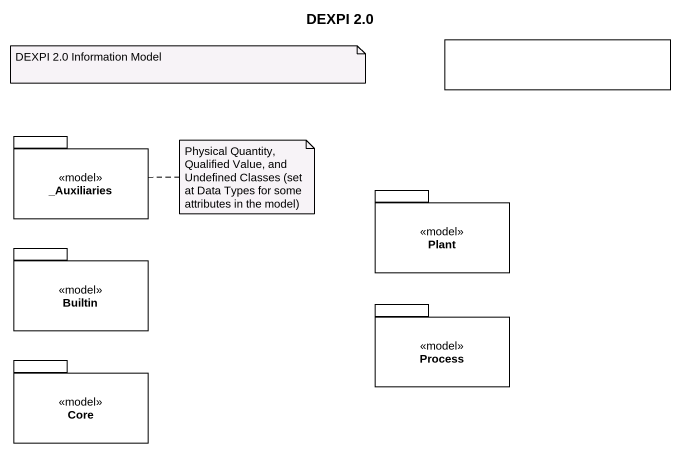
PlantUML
@startuml
title DEXPI 2.0
rectangle " " as rectangle1
package "_Auxiliaries" as Auxiliaries <<model>> {
}
package Plant <<model>> {
}
package Builtin <<model>> {
}
package "Process" as Process_ <<model>> {
}
package Core <<model>> {
}
note as N1
  DEXPI 2.0 Information Model
end note
note right of Auxiliaries : Physical Quantity, Qualified Value, and Undefined Classes (set at Data Types for some attributes in the model)
@enduml
